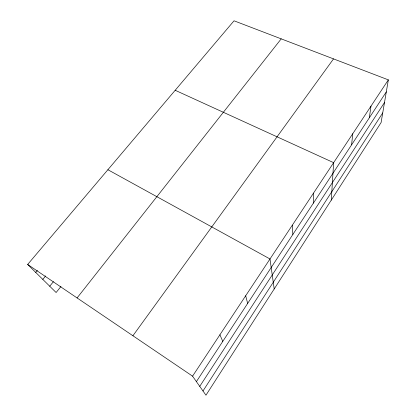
<?xml version="1.0" encoding="UTF-8"?>
<svg xmlns="http://www.w3.org/2000/svg" width="416" height="416" viewBox="0 0 416 416"><rect width="100%" height="100%" fill="white"/><g stroke="black" fill="none" stroke-linecap="round" stroke-linejoin="round"><path stroke-width="0.62" d="M313.409 203.102L313.518 193.107M331.282 200.106L333.637 162.661L175.188 90.277M351.593 144.841L352.763 133.708M369.351 117.749L370.978 106.142M388.341 79.867L381.092 122.564L205.962 395.2L192.566 376.158L27.659 264.456L234.036 20.8L388.341 79.867L192.566 376.158M202.987 390.978L382.73 112.913M199.748 386.365L384.498 102.497M196.404 381.618L386.298 91.894M132.917 335.754L333.528 58.885M77.09 297.939L281.211 38.86M60.965 286.504L56.108 292.521L27.659 264.456M49.728 286.224L53.42 281.694M42.806 279.396L45.682 275.917M35.724 272.412L37.372 270.447M107.895 169.728L269.994 258.976L274.196 288.969M219.908 334.776L222.768 341.396M245.674 295.781L247.655 303.42M292.334 225.17L292.843 234.478"/></g></svg>
